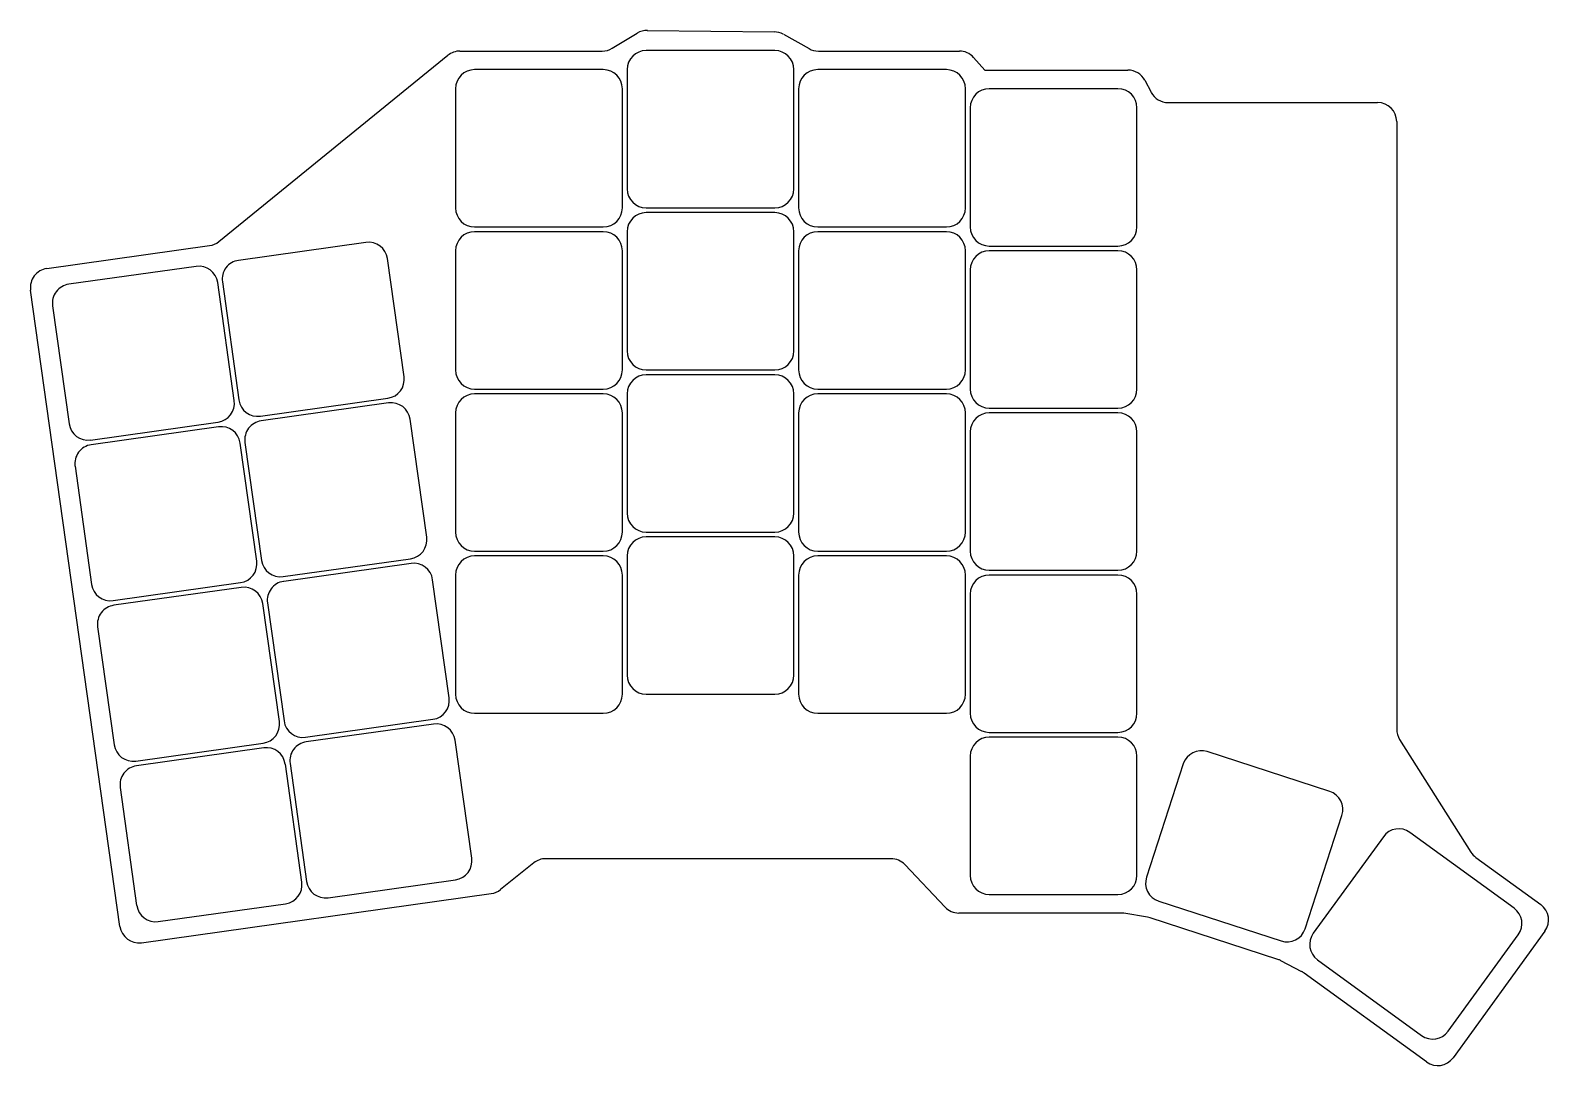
# Model space of a CAD drawing. Header units: millimetres. Extents: x 81 to 240, y -174 to -66.
import ezdxf

# ---------------------------------------------------------------- set-up
doc = ezdxf.new("R2010")
doc.units = ezdxf.units.MM

msp = doc.modelspace()

# ---------------------------------------------------------------- linework, layer by layer
for p, q in [((142.09, -67.52), (144.73, -65.93)), ((145.78, -65.64), (159.11, -65.8)), ((160.06, -66.05), (162.76, -67.55)), ((100.83, -87.79), (124.86, -68.25)), ((126.12, -67.81), (141.06, -67.81)), ((159.16, -67.76), (145.66, -67.76)), ((163.73, -67.81), (178.52, -67.81)), ((180.01, -68.47), (181.21, -69.81)), ((141.16, -69.76), (127.66, -69.76)), ((143.66, -69.76), (143.66, -82.26)), ((161.16, -82.26), (161.16, -69.76)), ((177.16, -69.76), (163.66, -69.76)), ((181.21, -69.81), (196.21, -69.81)), ((197.98, -70.87), (198.65, -72.14)), ((125.66, -71.76), (125.66, -84.26)), ((143.16, -84.26), (143.16, -71.76)), ((161.66, -71.76), (161.66, -84.26)), ((179.16, -84.26), (179.16, -71.76)), ((195.16, -71.76), (181.66, -71.76)), ((200.42, -73.21), (222.41, -73.21)), ((179.66, -73.76), (179.66, -86.26)), ((197.16, -86.26), (197.16, -73.76)), ((224.41, -75.21), (224.41, -138.93)), ((145.66, -84.26), (159.16, -84.26)), ((159.16, -84.76), (145.66, -84.76)), ((127.66, -86.26), (141.16, -86.26)), ((141.16, -86.76), (127.66, -86.76)), ((143.66, -86.76), (143.66, -99.26)), ((161.16, -99.26), (161.16, -86.76)), ((163.66, -86.26), (177.16, -86.26)), ((177.16, -86.76), (163.66, -86.76)), ((82.77, -90.62), (99.84, -88.22)), ((116.26, -87.88), (102.89, -89.76)), ((125.66, -88.76), (125.66, -101.26)), ((143.16, -101.26), (143.16, -88.76)), ((161.66, -88.76), (161.66, -101.26)), ((179.16, -101.26), (179.16, -88.76)), ((181.66, -88.26), (195.16, -88.26)), ((195.16, -88.76), (181.66, -88.76)), ((98.44, -90.39), (85.07, -92.27)), ((120.26, -101.96), (118.52, -89.58)), ((179.66, -90.76), (179.66, -103.26)), ((197.16, -103.26), (197.16, -90.76)), ((102.44, -104.47), (100.7, -92.09)), ((101.19, -92.02), (102.93, -104.4)), ((90.45, -159.62), (81.07, -92.88)), ((83.37, -94.52), (85.11, -106.9)), ((145.66, -101.26), (159.16, -101.26)), ((159.16, -101.76), (145.66, -101.76)), ((127.66, -103.26), (141.16, -103.26)), ((163.66, -103.26), (177.16, -103.26)), ((105.19, -106.1), (118.56, -104.22)), ((118.63, -104.72), (105.26, -106.6)), ((141.16, -103.76), (127.66, -103.76)), ((143.66, -103.76), (143.66, -116.26)), ((161.16, -116.26), (161.16, -103.76)), ((177.16, -103.76), (163.66, -103.76)), ((87.37, -108.61), (100.73, -106.73)), ((122.63, -118.8), (120.89, -106.42)), ((125.66, -105.76), (125.66, -118.26)), ((143.16, -118.26), (143.16, -105.76)), ((161.66, -105.76), (161.66, -118.26)), ((179.16, -118.26), (179.16, -105.76)), ((181.66, -105.26), (195.16, -105.26)), ((195.16, -105.76), (181.66, -105.76)), ((100.8, -107.22), (87.44, -109.1)), ((179.66, -107.76), (179.66, -120.26)), ((197.16, -120.26), (197.16, -107.76)), ((104.8, -121.3), (103.06, -108.92)), ((103.56, -108.85), (105.3, -121.23)), ((85.73, -111.36), (87.47, -123.74)), ((145.66, -118.26), (159.16, -118.26)), ((159.16, -118.76), (145.66, -118.76)), ((107.56, -122.93), (120.93, -121.06)), ((127.66, -120.26), (141.16, -120.26)), ((141.16, -120.76), (127.66, -120.76)), ((143.66, -120.76), (143.66, -133.26)), ((161.16, -133.26), (161.16, -120.76)), ((163.66, -120.26), (177.16, -120.26)), ((177.16, -120.76), (163.66, -120.76)), ((121, -121.55), (107.63, -123.43)), ((181.66, -122.26), (195.16, -122.26)), ((89.73, -125.44), (103.1, -123.56)), ((103.17, -124.06), (89.8, -125.94)), ((124.99, -135.63), (123.25, -123.25)), ((125.66, -122.76), (125.66, -135.26)), ((143.16, -135.26), (143.16, -122.76)), ((161.66, -122.76), (161.66, -135.26)), ((179.16, -135.26), (179.16, -122.76)), ((195.16, -122.76), (181.66, -122.76)), ((107.17, -138.14), (105.43, -125.76)), ((105.92, -125.69), (107.66, -138.07)), ((179.66, -124.76), (179.66, -137.26)), ((197.16, -137.26), (197.16, -124.76)), ((88.1, -128.19), (89.84, -140.57)), ((145.66, -135.26), (159.16, -135.26)), ((109.92, -139.77), (123.29, -137.89)), ((123.36, -138.39), (109.99, -140.26)), ((127.66, -137.26), (141.16, -137.26)), ((163.66, -137.26), (177.16, -137.26)), ((127.36, -152.47), (125.62, -140.09)), ((181.66, -139.26), (195.16, -139.26)), ((195.16, -139.76), (181.66, -139.76)), ((224.72, -140), (232.2, -151.83)), ((92.1, -142.27), (105.47, -140.4)), ((105.54, -140.89), (92.17, -142.77)), ((179.66, -141.76), (179.66, -154.26)), ((197.16, -154.26), (197.16, -141.76)), ((217.38, -145.45), (204.54, -141.27)), ((109.53, -154.97), (107.8, -142.59)), ((108.29, -142.52), (110.03, -154.9)), ((202.02, -142.56), (198.16, -154.45)), ((90.47, -145.03), (92.2, -157.41)), ((214.8, -159.85), (218.67, -147.97)), ((223.01, -150.21), (215.66, -160.32)), ((236.72, -157.7), (225.8, -149.76)), ((171.35, -152.51), (135.12, -152.51)), ((232.72, -152.38), (239.53, -157.33)), ((133.86, -152.95), (130.37, -155.75)), ((177.02, -157.58), (172.8, -153.13)), ((112.29, -156.6), (125.66, -154.73)), ((92.71, -161.33), (129.4, -156.17)), ((94.46, -159.11), (107.83, -157.23)), ((181.66, -156.26), (195.16, -156.26)), ((199.44, -156.97), (212.28, -161.14)), ((195.44, -158.21), (178.47, -158.21)), ((198.27, -158.66), (195.78, -158.23)), ((211.95, -163.08), (198.55, -158.73)), ((229.82, -170.61), (237.17, -160.49)), ((239.97, -160.12), (230.33, -173.39)), ((214.46, -164.36), (212.26, -163.21)), ((216.1, -163.11), (227.02, -171.05)), ((227.54, -173.83), (214.71, -164.51))]:
    msp.add_line(p, q)
for centre, start, end in [((145.76, -67.64), 89.3236, 121.0806), ((159.08, -67.8), 60.9454, 89.3236), ((126.12, -69.81), 90, 129.107), ((141.06, -65.81), 270, 301.0806), ((145.66, -69.76), 90, 180), ((159.16, -69.76), 0, 90), ((163.73, -65.81), 240.9454, 270), ((178.52, -69.81), 41.9872, 90), ((127.66, -71.76), 90, 180), ((141.16, -71.76), 0, 90), ((163.66, -71.76), 90, 180), ((177.16, -71.76), 0, 90), ((196.21, -71.81), 27.8973, 90), ((181.66, -73.76), 90, 180), ((195.16, -73.76), 0, 90), ((200.42, -71.21), 207.8973, 270), ((222.41, -75.21), 0, 90), ((145.66, -82.26), 180, 270), ((159.16, -82.26), 270, 0), ((127.66, -84.26), 180, 270), ((141.16, -84.26), 270, 0), ((163.66, -84.26), 180, 270), ((177.16, -84.26), 270, 0), ((145.66, -86.76), 90, 180), ((159.16, -86.76), 0, 90), ((127.66, -88.76), 90, 180), ((141.16, -88.76), 0, 90), ((163.66, -88.76), 90, 180), ((177.16, -88.76), 0, 90), ((181.66, -86.26), 180, 270), ((195.16, -86.26), 270, 0), ((99.57, -86.24), 278, 309.107), ((116.54, -89.86), 8, 98), ((181.66, -90.76), 90, 180), ((195.16, -90.76), 0, 90), ((83.05, -92.6), 98, 188), ((98.72, -92.37), 8, 98), ((103.17, -91.74), 98, 188), ((85.35, -94.25), 98, 188), ((145.66, -99.26), 180, 270), ((159.16, -99.26), 270, 0), ((127.66, -101.26), 180, 270), ((141.16, -101.26), 270, 0), ((145.66, -103.76), 90, 180), ((159.16, -103.76), 0, 90), ((163.66, -101.26), 180, 270), ((177.16, -101.26), 270, 0), ((118.28, -102.24), 278, 8), ((181.66, -103.26), 180, 270), ((195.16, -103.26), 270, 0), ((100.46, -104.75), 278, 8), ((104.91, -104.12), 188, 278), ((118.91, -106.7), 8, 98), ((127.66, -105.76), 90, 180), ((141.16, -105.76), 0, 90), ((163.66, -105.76), 90, 180), ((177.16, -105.76), 0, 90), ((105.54, -108.58), 98, 188), ((181.66, -107.76), 90, 180), ((195.16, -107.76), 0, 90), ((87.09, -106.62), 188, 278), ((101.08, -109.2), 8, 98), ((87.71, -111.08), 98, 188), ((145.66, -116.26), 180, 270), ((159.16, -116.26), 270, 0), ((120.65, -119.08), 278, 8), ((127.66, -118.26), 180, 270), ((141.16, -118.26), 270, 0), ((145.66, -120.76), 90, 180), ((159.16, -120.76), 0, 90), ((163.66, -118.26), 180, 270), ((177.16, -118.26), 270, 0), ((127.66, -122.76), 90, 180), ((141.16, -122.76), 0, 90), ((163.66, -122.76), 90, 180), ((177.16, -122.76), 0, 90), ((181.66, -120.26), 180, 270), ((195.16, -120.26), 270, 0), ((102.82, -121.58), 278, 8), ((107.28, -120.95), 188, 278), ((121.27, -123.53), 8, 98), ((89.45, -123.46), 188, 278), ((103.45, -126.04), 8, 98), ((107.9, -125.41), 98, 188), ((181.66, -124.76), 90, 180), ((195.16, -124.76), 0, 90), ((90.08, -127.92), 98, 188), ((145.66, -133.26), 180, 270), ((159.16, -133.26), 270, 0), ((127.66, -135.26), 180, 270), ((141.16, -135.26), 270, 0), ((163.66, -135.26), 180, 270), ((177.16, -135.26), 270, 0), ((123.01, -135.91), 278, 8), ((105.19, -138.42), 278, 8), ((109.64, -137.79), 188, 278), ((123.64, -140.37), 8, 98), ((181.66, -137.26), 180, 270), ((195.16, -137.26), 270, 0), ((181.66, -141.76), 90, 180), ((195.16, -141.76), 0, 90), ((226.41, -138.93), 180, 212.2989), ((91.82, -140.29), 188, 278), ((105.81, -142.87), 8, 98), ((110.27, -142.25), 98, 188), ((203.92, -143.18), 72, 162), ((92.45, -144.75), 98, 188), ((216.76, -147.35), 342, 72), ((224.63, -151.38), 54, 144), ((125.38, -152.74), 278, 8), ((135.12, -154.51), 90, 128.7156), ((171.35, -154.51), 43.4518, 90), ((233.89, -150.76), 212.2989, 234), ((181.66, -154.26), 180, 270), ((195.16, -154.26), 270, 0), ((200.06, -155.06), 162, 252), ((107.55, -155.25), 278, 8), ((112.01, -154.62), 188, 278), ((129.12, -154.19), 278, 308.7156), ((94.19, -157.13), 188, 278), ((178.47, -156.21), 223.4518, 270), ((235.55, -159.32), 324, 54), ((238.35, -158.94), 324, 54), ((195.44, -160.21), 80.3563, 90), ((197.93, -160.63), 72, 80.3563), ((92.43, -159.34), 188, 278), ((212.9, -159.24), 252, 342), ((217.28, -161.5), 144, 234), ((211.33, -164.98), 62.4798, 72), ((213.54, -166.13), 54, 62.4798), ((228.2, -169.43), 234, 324), ((228.71, -172.21), 234, 324)]:
    msp.add_arc(centre, 2, start, end)

doc.saveas('drawing.dxf')
